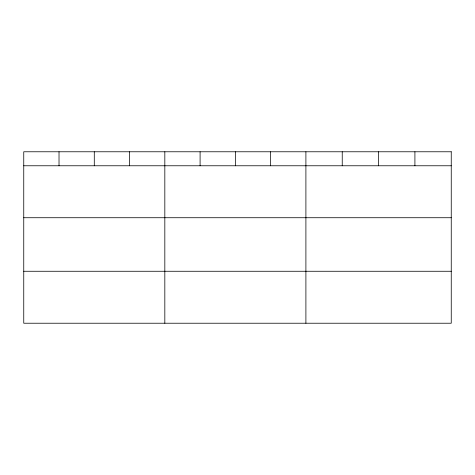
<?xml version="1.0" encoding="UTF-8"?>
<svg xmlns="http://www.w3.org/2000/svg" width="475" height="475" viewBox="0 0 475 475"><rect width="100%" height="100%" fill="white"/><g stroke="black" fill="none" stroke-linecap="round" stroke-linejoin="round"><path stroke-width="0.71" d="M23.75 165.769L451.25 165.769M23.75 217.728L451.25 217.728M23.75 271.267L451.25 271.267M414.912 151.774L414.912 165.769M378.575 151.774L378.575 165.769M342.238 151.774L342.238 165.769M305.9 151.774L305.9 323.226M270.631 151.774L270.631 165.769M235.362 151.774L235.362 165.769M200.094 151.774L200.094 165.769M164.825 151.774L164.825 323.226M129.556 151.774L129.556 165.769M94.288 151.774L94.288 165.769M59.019 151.774L59.019 165.769M451.25 151.774L23.75 151.774L23.75 323.226L451.25 323.226L451.25 151.774"/></g></svg>
